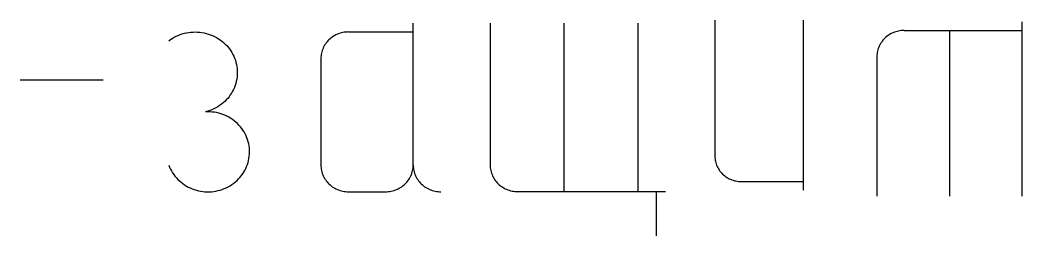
# Model space of a CAD drawing. Extents: x 8646 to 18206, y -17605 to -192.
# Drawn here: x 11111.326 to 11114.165, y -9018.427 to -9017.815 of the extents above; entities that cross this region are included whole.
import ezdxf

# ---------------------------------------------------------------- set-up
doc = ezdxf.new("R2010")
doc.units = 0
doc.layers.get('0').update_dxf_attribs({"linetype": 'CONTINUOUS'})

msp = doc.modelspace()

# ---------------------------------------------------------------- linework, layer by layer
at = {"color": 8, "linetype": 'CONTINUOUS'}
for p, q in [((11112.4402, -9018.226), (11112.4402, -9017.8233)), ((11112.6582, -9017.8233), (11112.6582, -9018.2257)), ((11112.8674, -9017.8233), (11112.8674, -9018.3011)), ((11113.0767, -9017.8233), (11113.0767, -9018.3011)), ((11113.295, -9017.8148), (11113.295, -9018.2003)), ((11113.5455, -9017.8148), (11113.5455, -9018.2966)), ((11114.1653, -9017.8197), (11114.1653, -9018.3136)), ((11111.7627, -9017.8636), (11111.7684, -9017.8608)), ((11111.7684, -9017.8608), (11111.774, -9017.8582)), ((11111.774, -9017.8582), (11111.7798, -9017.8559)), ((11111.7798, -9017.8559), (11111.7857, -9017.8539)), ((11111.7857, -9017.8539), (11111.7918, -9017.8523)), ((11111.7918, -9017.8523), (11111.7979, -9017.8509)), ((11111.7979, -9017.8509), (11111.804, -9017.8499)), ((11111.804, -9017.8499), (11111.8103, -9017.8491)), ((11111.8103, -9017.8491), (11111.8165, -9017.8487)), ((11111.8165, -9017.8487), (11111.8228, -9017.8486)), ((11111.8228, -9017.8486), (11111.8291, -9017.8488)), ((11111.8291, -9017.8488), (11111.8353, -9017.8493)), ((11111.8353, -9017.8493), (11111.8415, -9017.85)), ((11111.8415, -9017.85), (11111.8477, -9017.8512)), ((11111.8477, -9017.8512), (11111.8537, -9017.8526)), ((11111.8537, -9017.8526), (11111.8597, -9017.8544)), ((11111.8597, -9017.8544), (11111.8656, -9017.8565)), ((11111.8656, -9017.8565), (11111.8714, -9017.8588)), ((11111.8714, -9017.8588), (11111.8771, -9017.8615)), ((11112.2142, -9017.8608), (11112.2108, -9017.863)), ((11112.2178, -9017.8587), (11112.2142, -9017.8608)), ((11112.2213, -9017.8568), (11112.2178, -9017.8587)), ((11112.2251, -9017.8552), (11112.2213, -9017.8568)), ((11112.2288, -9017.8536), (11112.2251, -9017.8552)), ((11112.2327, -9017.8523), (11112.2288, -9017.8536)), ((11112.2366, -9017.8511), (11112.2327, -9017.8523)), ((11112.2406, -9017.8502), (11112.2366, -9017.8511)), ((11112.2446, -9017.8495), (11112.2406, -9017.8502)), ((11112.2487, -9017.8489), (11112.2446, -9017.8495)), ((11112.2528, -9017.8487), (11112.2487, -9017.8489)), ((11112.2569, -9017.8486), (11112.2528, -9017.8487)), ((11112.2569, -9017.8486), (11112.4402, -9017.8486)), ((11113.7829, -9017.8608), (11113.7798, -9017.8635)), ((11113.7861, -9017.8586), (11113.7829, -9017.8608)), ((11113.7894, -9017.8564), (11113.7861, -9017.8586)), ((11113.7929, -9017.8543), (11113.7894, -9017.8564)), ((11113.7964, -9017.8524), (11113.7929, -9017.8543)), ((11113.8001, -9017.8509), (11113.7964, -9017.8524)), ((11113.8037, -9017.8494), (11113.8001, -9017.8509)), ((11113.8075, -9017.8481), (11113.8037, -9017.8494)), ((11113.8114, -9017.8469), (11113.8075, -9017.8481)), ((11113.8154, -9017.846), (11113.8114, -9017.8469)), ((11113.8193, -9017.8453), (11113.8154, -9017.846)), ((11113.8233, -9017.8448), (11113.8193, -9017.8453)), ((11113.8274, -9017.8445), (11113.8233, -9017.8448)), ((11113.8313, -9017.8444), (11113.8274, -9017.8445)), ((11113.8313, -9017.8444), (11114.1653, -9017.8444)), ((11113.9598, -9017.8444), (11113.9598, -9018.3136)), ((11111.7473, -9017.8737), (11111.7522, -9017.8701)), ((11111.7522, -9017.8701), (11111.7574, -9017.8667)), ((11111.7574, -9017.8667), (11111.7627, -9017.8636)), ((11111.8771, -9017.8615), (11111.8826, -9017.8644)), ((11111.8826, -9017.8644), (11111.8879, -9017.8676)), ((11111.8879, -9017.8676), (11111.893, -9017.8709)), ((11111.893, -9017.8709), (11111.8979, -9017.8747)), ((11111.8979, -9017.8747), (11111.9028, -9017.8786)), ((11111.9028, -9017.8786), (11111.9072, -9017.8828)), ((11111.9072, -9017.8828), (11111.9115, -9017.8872)), ((11111.9115, -9017.8872), (11111.9155, -9017.8919)), ((11112.189, -9017.8863), (11112.187, -9017.8898)), ((11112.1911, -9017.883), (11112.189, -9017.8863)), ((11112.1934, -9017.8797), (11112.1911, -9017.883)), ((11112.1959, -9017.8766), (11112.1934, -9017.8797)), ((11112.1986, -9017.8736), (11112.1959, -9017.8766)), ((11112.2014, -9017.8707), (11112.1986, -9017.8736)), ((11112.2044, -9017.868), (11112.2014, -9017.8707)), ((11112.2076, -9017.8654), (11112.2044, -9017.868)), ((11112.2108, -9017.863), (11112.2076, -9017.8654)), ((11113.761, -9017.8884), (11113.7594, -9017.8919)), ((11113.7627, -9017.8849), (11113.761, -9017.8884)), ((11113.7646, -9017.8814), (11113.7627, -9017.8849)), ((11113.7668, -9017.8782), (11113.7646, -9017.8814)), ((11113.769, -9017.875), (11113.7668, -9017.8782)), ((11113.7715, -9017.8719), (11113.769, -9017.875)), ((11113.7742, -9017.8689), (11113.7715, -9017.8719)), ((11113.7769, -9017.8661), (11113.7742, -9017.8689)), ((11113.7798, -9017.8635), (11113.7769, -9017.8661)), ((11111.9155, -9017.8919), (11111.9194, -9017.8967)), ((11111.9194, -9017.8967), (11111.9229, -9017.9017)), ((11111.9229, -9017.9017), (11111.9261, -9017.9068)), ((11111.9261, -9017.9068), (11111.929, -9017.9121)), ((11111.929, -9017.9121), (11111.9317, -9017.9176)), ((11111.9317, -9017.9176), (11111.9341, -9017.9232)), ((11112.1789, -9017.9162), (11112.1786, -9017.9201)), ((11112.1794, -9017.9123), (11112.1789, -9017.9162)), ((11112.1802, -9017.9083), (11112.1794, -9017.9123)), ((11112.1812, -9017.9046), (11112.1802, -9017.9083)), ((11112.1822, -9017.9007), (11112.1812, -9017.9046)), ((11112.1837, -9017.897), (11112.1822, -9017.9007)), ((11112.1852, -9017.8934), (11112.1837, -9017.897)), ((11112.187, -9017.8898), (11112.1852, -9017.8934)), ((11113.7545, -9017.9146), (11113.7543, -9017.9185)), ((11113.7547, -9017.9107), (11113.7545, -9017.9146)), ((11113.7552, -9017.9068), (11113.7547, -9017.9107)), ((11113.756, -9017.9031), (11113.7552, -9017.9068)), ((11113.757, -9017.8993), (11113.756, -9017.9031)), ((11113.758, -9017.8956), (11113.757, -9017.8993)), ((11113.7594, -9017.8919), (11113.758, -9017.8956)), ((11111.9341, -9017.9232), (11111.9361, -9017.9289)), ((11111.9361, -9017.9289), (11111.9379, -9017.9347)), ((11111.9379, -9017.9347), (11111.9392, -9017.9407)), ((11111.9392, -9017.9407), (11111.9404, -9017.9465)), ((11111.9404, -9017.9465), (11111.9411, -9017.9526)), ((11112.1786, -9017.9201), (11112.1784, -9017.9241)), ((11112.1784, -9017.9241), (11112.1784, -9018.226)), ((11113.7543, -9017.9185), (11113.7543, -9018.3136)), ((11111.9415, -9017.9705), (11111.9409, -9017.9766)), ((11111.9411, -9017.9526), (11111.9416, -9017.9584)), ((11111.9416, -9017.9646), (11111.9415, -9017.9705)), ((11111.9416, -9017.9584), (11111.9416, -9017.9646)), ((11111.3259, -9017.9838), (11111.561, -9017.9838)), ((11111.9355, -9018.0001), (11111.9333, -9018.0058)), ((11111.9373, -9017.9943), (11111.9355, -9018.0001)), ((11111.9388, -9017.9885), (11111.9373, -9017.9943)), ((11111.9401, -9017.9825), (11111.9388, -9017.9885)), ((11111.9409, -9017.9766), (11111.9401, -9017.9825)), ((11111.9218, -9018.0271), (11111.9182, -9018.032)), ((11111.9251, -9018.022), (11111.9218, -9018.0271)), ((11111.9282, -9018.0167), (11111.9251, -9018.022)), ((11111.931, -9018.0113), (11111.9282, -9018.0167)), ((11111.9333, -9018.0058), (11111.931, -9018.0113)), ((11111.8915, -9018.0574), (11111.8863, -9018.0607)), ((11111.8965, -9018.0537), (11111.8915, -9018.0574)), ((11111.9013, -9018.0498), (11111.8965, -9018.0537)), ((11111.9059, -9018.0457), (11111.9013, -9018.0498)), ((11111.9103, -9018.0414), (11111.9059, -9018.0457)), ((11111.9143, -9018.0368), (11111.9103, -9018.0414)), ((11111.9182, -9018.032), (11111.9143, -9018.0368)), ((11111.8579, -9018.0734), (11111.8519, -9018.0751)), ((11111.8581, -9018.0749), (11111.8519, -9018.0751)), ((11111.8639, -9018.0714), (11111.8579, -9018.0734)), ((11111.8644, -9018.075), (11111.8581, -9018.0749)), ((11111.8697, -9018.0692), (11111.8639, -9018.0714)), ((11111.8705, -9018.0755), (11111.8644, -9018.075)), ((11111.8754, -9018.0666), (11111.8697, -9018.0692)), ((11111.8767, -9018.0763), (11111.8705, -9018.0755)), ((11111.8809, -9018.0638), (11111.8754, -9018.0666)), ((11111.8829, -9018.0773), (11111.8767, -9018.0763)), ((11111.8863, -9018.0607), (11111.8809, -9018.0638)), ((11111.8889, -9018.0787), (11111.8829, -9018.0773)), ((11111.8948, -9018.0803), (11111.8889, -9018.0787)), ((11111.9007, -9018.0824), (11111.8948, -9018.0803)), ((11111.9065, -9018.0846), (11111.9007, -9018.0824)), ((11111.912, -9018.0873), (11111.9065, -9018.0846)), ((11111.9175, -9018.09), (11111.912, -9018.0873)), ((11111.9228, -9018.0932), (11111.9175, -9018.09)), ((11111.9279, -9018.0966), (11111.9228, -9018.0932)), ((11111.9329, -9018.1003), (11111.9279, -9018.0966)), ((11111.9376, -9018.1041), (11111.9329, -9018.1003)), ((11111.9421, -9018.1084), (11111.9376, -9018.1041)), ((11111.9463, -9018.1126), (11111.9421, -9018.1084)), ((11111.9504, -9018.1172), (11111.9463, -9018.1126)), ((11111.9542, -9018.122), (11111.9504, -9018.1172)), ((11111.9576, -9018.1269), (11111.9542, -9018.122)), ((11111.9609, -9018.132), (11111.9576, -9018.1269)), ((11111.9638, -9018.1373), (11111.9609, -9018.132)), ((11111.9664, -9018.1427), (11111.9638, -9018.1373)), ((11111.9687, -9018.1482), (11111.9664, -9018.1427)), ((11111.9708, -9018.1538), (11111.9687, -9018.1482)), ((11111.9725, -9018.1596), (11111.9708, -9018.1538)), ((11111.9739, -9018.1655), (11111.9725, -9018.1596)), ((11111.975, -9018.1713), (11111.9739, -9018.1655)), ((11111.9758, -9018.1773), (11111.975, -9018.1713)), ((11111.9747, -9018.2071), (11111.9756, -9018.2011)), ((11111.9756, -9018.2011), (11111.9762, -9018.1952)), ((11111.9762, -9018.1832), (11111.9758, -9018.1773)), ((11111.9764, -9018.1892), (11111.9762, -9018.1832)), ((11111.9762, -9018.1952), (11111.9764, -9018.1892)), ((11113.295, -9018.2003), (11113.2952, -9018.204)), ((11111.7473, -9018.226), (11111.7494, -9018.2316)), ((11111.9656, -9018.2356), (11111.9681, -9018.23)), ((11111.9681, -9018.23), (11111.9702, -9018.2244)), ((11111.9702, -9018.2244), (11111.9721, -9018.2187)), ((11111.9721, -9018.2187), (11111.9736, -9018.213)), ((11111.9736, -9018.213), (11111.9747, -9018.2071)), ((11112.1784, -9018.226), (11112.1786, -9018.23)), ((11112.1786, -9018.23), (11112.1789, -9018.2339)), ((11112.4397, -9018.2339), (11112.44, -9018.23)), ((11112.44, -9018.23), (11112.4402, -9018.226)), ((11112.4402, -9018.226), (11112.4402, -9018.23)), ((11112.4402, -9018.23), (11112.4405, -9018.2339)), ((11112.6582, -9018.2257), (11112.6583, -9018.2296)), ((11112.6583, -9018.2296), (11112.6586, -9018.2335)), ((11113.2952, -9018.204), (11113.2954, -9018.2078)), ((11113.2954, -9018.2078), (11113.2959, -9018.2116)), ((11113.2959, -9018.2116), (11113.2967, -9018.2152)), ((11113.2967, -9018.2152), (11113.2976, -9018.2189)), ((11113.2976, -9018.2189), (11113.2987, -9018.2226)), ((11113.2987, -9018.2226), (11113.3001, -9018.2262)), ((11113.3001, -9018.2262), (11113.3015, -9018.2297)), ((11113.3015, -9018.2297), (11113.3032, -9018.233)), ((11111.7494, -9018.2316), (11111.752, -9018.2371)), ((11111.752, -9018.2371), (11111.7548, -9018.2424)), ((11111.7548, -9018.2424), (11111.7579, -9018.2476)), ((11111.7579, -9018.2476), (11111.7613, -9018.2526)), ((11111.7613, -9018.2526), (11111.765, -9018.2574)), ((11111.765, -9018.2574), (11111.7689, -9018.262)), ((11111.9491, -9018.2608), (11111.953, -9018.2561)), ((11111.953, -9018.2561), (11111.9566, -9018.2512)), ((11111.9566, -9018.2512), (11111.9599, -9018.2461)), ((11111.9599, -9018.2461), (11111.9629, -9018.2409)), ((11111.9629, -9018.2409), (11111.9656, -9018.2356)), ((11112.1789, -9018.2339), (11112.1794, -9018.2378)), ((11112.1794, -9018.2378), (11112.1802, -9018.2417)), ((11112.1802, -9018.2417), (11112.1812, -9018.2455)), ((11112.1812, -9018.2455), (11112.1822, -9018.2493)), ((11112.1822, -9018.2493), (11112.1837, -9018.2531)), ((11112.1837, -9018.2531), (11112.1852, -9018.2568)), ((11112.1852, -9018.2568), (11112.187, -9018.2603)), ((11112.4315, -9018.2603), (11112.4333, -9018.2568)), ((11112.4333, -9018.2568), (11112.4349, -9018.2531)), ((11112.4349, -9018.2531), (11112.4363, -9018.2493)), ((11112.4363, -9018.2493), (11112.4374, -9018.2455)), ((11112.4374, -9018.2455), (11112.4384, -9018.2417)), ((11112.4384, -9018.2417), (11112.4392, -9018.2378)), ((11112.4392, -9018.2378), (11112.4397, -9018.2339)), ((11112.4405, -9018.2339), (11112.4411, -9018.2378)), ((11112.4411, -9018.2378), (11112.4419, -9018.2417)), ((11112.4419, -9018.2417), (11112.4428, -9018.2455)), ((11112.4428, -9018.2455), (11112.4439, -9018.2493)), ((11112.4439, -9018.2493), (11112.4454, -9018.2531)), ((11112.4454, -9018.2531), (11112.4469, -9018.2568)), ((11112.4469, -9018.2568), (11112.4486, -9018.2603)), ((11112.6586, -9018.2335), (11112.6592, -9018.2375)), ((11112.6592, -9018.2375), (11112.66, -9018.2413)), ((11112.66, -9018.2413), (11112.6609, -9018.2452)), ((11112.6609, -9018.2452), (11112.662, -9018.249)), ((11112.662, -9018.249), (11112.6635, -9018.2527)), ((11112.6635, -9018.2527), (11112.665, -9018.2564)), ((11112.665, -9018.2564), (11112.6668, -9018.2599)), ((11113.3032, -9018.233), (11113.3051, -9018.2364)), ((11113.3051, -9018.2364), (11113.3072, -9018.2396)), ((11113.3072, -9018.2396), (11113.3094, -9018.2427)), ((11113.3094, -9018.2427), (11113.3118, -9018.2457)), ((11113.3118, -9018.2457), (11113.3144, -9018.2486)), ((11113.3144, -9018.2486), (11113.317, -9018.2514)), ((11113.317, -9018.2514), (11113.3198, -9018.254)), ((11113.3198, -9018.254), (11113.3229, -9018.2564)), ((11113.3229, -9018.2564), (11113.326, -9018.2588)), ((11113.326, -9018.2588), (11113.3292, -9018.2609)), ((11111.7689, -9018.262), (11111.773, -9018.2665)), ((11111.773, -9018.2665), (11111.7774, -9018.2707)), ((11111.7774, -9018.2707), (11111.7821, -9018.2747)), ((11111.7821, -9018.2747), (11111.7869, -9018.2785)), ((11111.7869, -9018.2785), (11111.792, -9018.2819)), ((11111.792, -9018.2819), (11111.7972, -9018.2852)), ((11111.7972, -9018.2852), (11111.8026, -9018.2882)), ((11111.9158, -9018.2874), (11111.9212, -9018.2843)), ((11111.9212, -9018.2843), (11111.9264, -9018.281)), ((11111.9264, -9018.281), (11111.9314, -9018.2774)), ((11111.9314, -9018.2774), (11111.9361, -9018.2736)), ((11111.9361, -9018.2736), (11111.9408, -9018.2695)), ((11111.9408, -9018.2695), (11111.945, -9018.2653)), ((11111.945, -9018.2653), (11111.9491, -9018.2608)), ((11112.187, -9018.2603), (11112.189, -9018.2638)), ((11112.189, -9018.2638), (11112.1911, -9018.2671)), ((11112.1911, -9018.2671), (11112.1934, -9018.2704)), ((11112.1934, -9018.2704), (11112.1959, -9018.2735)), ((11112.1959, -9018.2735), (11112.1986, -9018.2766)), ((11112.1986, -9018.2766), (11112.2014, -9018.2795)), ((11112.2014, -9018.2795), (11112.2044, -9018.2821)), ((11112.2044, -9018.2821), (11112.2076, -9018.2847)), ((11112.2076, -9018.2847), (11112.2108, -9018.2871)), ((11112.2108, -9018.2871), (11112.2142, -9018.2893)), ((11112.4044, -9018.2893), (11112.4078, -9018.2871)), ((11112.4078, -9018.2871), (11112.411, -9018.2847)), ((11112.411, -9018.2847), (11112.4142, -9018.2821)), ((11112.4142, -9018.2821), (11112.4172, -9018.2795)), ((11112.4172, -9018.2795), (11112.42, -9018.2766)), ((11112.42, -9018.2766), (11112.4226, -9018.2735)), ((11112.4226, -9018.2735), (11112.4252, -9018.2704)), ((11112.4252, -9018.2704), (11112.4275, -9018.2671)), ((11112.4275, -9018.2671), (11112.4296, -9018.2638)), ((11112.4296, -9018.2638), (11112.4315, -9018.2603)), ((11112.4486, -9018.2603), (11112.4506, -9018.2638)), ((11112.4506, -9018.2638), (11112.4528, -9018.2671)), ((11112.4528, -9018.2671), (11112.4552, -9018.2704)), ((11112.4552, -9018.2704), (11112.4576, -9018.2735)), ((11112.4576, -9018.2735), (11112.4603, -9018.2766)), ((11112.4603, -9018.2766), (11112.4631, -9018.2795)), ((11112.4631, -9018.2795), (11112.4661, -9018.2821)), ((11112.4661, -9018.2821), (11112.4692, -9018.2847)), ((11112.4692, -9018.2847), (11112.4725, -9018.2871)), ((11112.4725, -9018.2871), (11112.4759, -9018.2893)), ((11112.6668, -9018.2599), (11112.6686, -9018.2634)), ((11112.6686, -9018.2634), (11112.6709, -9018.2668)), ((11112.6709, -9018.2668), (11112.6732, -9018.2701)), ((11112.6732, -9018.2701), (11112.6757, -9018.2731)), ((11112.6757, -9018.2731), (11112.6784, -9018.2761)), ((11112.6784, -9018.2761), (11112.6812, -9018.279)), ((11112.6812, -9018.279), (11112.6841, -9018.2817)), ((11112.6841, -9018.2817), (11112.6874, -9018.2844)), ((11112.6874, -9018.2844), (11112.6905, -9018.2867)), ((11112.6905, -9018.2867), (11112.6939, -9018.2889)), ((11113.3292, -9018.2609), (11113.3327, -9018.2628)), ((11113.3327, -9018.2628), (11113.336, -9018.2646)), ((11113.336, -9018.2646), (11113.3397, -9018.2662)), ((11113.3397, -9018.2662), (11113.3432, -9018.2677)), ((11113.3432, -9018.2677), (11113.347, -9018.269)), ((11113.347, -9018.269), (11113.3507, -9018.2701)), ((11113.3507, -9018.2701), (11113.3545, -9018.271)), ((11113.3545, -9018.271), (11113.3584, -9018.2717)), ((11113.3584, -9018.2717), (11113.3623, -9018.2721)), ((11113.3623, -9018.2721), (11113.3662, -9018.2724)), ((11113.3662, -9018.2724), (11113.3702, -9018.2725)), ((11113.3702, -9018.2725), (11113.5455, -9018.2725)), ((11111.8026, -9018.2882), (11111.8082, -9018.2908)), ((11111.8082, -9018.2908), (11111.8138, -9018.2932)), ((11111.8138, -9018.2932), (11111.8197, -9018.2954)), ((11111.8197, -9018.2954), (11111.8256, -9018.2972)), ((11111.8256, -9018.2972), (11111.8316, -9018.2986)), ((11111.8316, -9018.2986), (11111.8377, -9018.2999)), ((11111.8377, -9018.2999), (11111.8438, -9018.3007)), ((11111.8438, -9018.3007), (11111.85, -9018.3014)), ((11111.85, -9018.3014), (11111.8562, -9018.3016)), ((11111.8562, -9018.3016), (11111.8625, -9018.3016)), ((11111.8625, -9018.3016), (11111.8687, -9018.3013)), ((11111.8687, -9018.3013), (11111.8748, -9018.3006)), ((11111.8748, -9018.3006), (11111.8809, -9018.2996)), ((11111.8809, -9018.2996), (11111.887, -9018.2983)), ((11111.887, -9018.2983), (11111.893, -9018.2967)), ((11111.893, -9018.2967), (11111.8989, -9018.2948)), ((11111.8989, -9018.2948), (11111.9047, -9018.2926)), ((11111.9047, -9018.2926), (11111.9103, -9018.2901)), ((11111.9103, -9018.2901), (11111.9158, -9018.2874)), ((11112.2142, -9018.2893), (11112.2178, -9018.2914)), ((11112.2178, -9018.2914), (11112.2213, -9018.2933)), ((11112.2213, -9018.2933), (11112.2251, -9018.295)), ((11112.2251, -9018.295), (11112.2288, -9018.2965)), ((11112.2288, -9018.2965), (11112.2327, -9018.2979)), ((11112.2327, -9018.2979), (11112.2366, -9018.299)), ((11112.2366, -9018.299), (11112.2406, -9018.2999)), ((11112.2406, -9018.2999), (11112.2446, -9018.3006)), ((11112.2446, -9018.3006), (11112.2487, -9018.3011)), ((11112.2487, -9018.3011), (11112.2528, -9018.3014)), ((11112.2528, -9018.3014), (11112.2569, -9018.3015)), ((11112.2569, -9018.3015), (11112.3617, -9018.3015)), ((11112.3617, -9018.3015), (11112.3657, -9018.3014)), ((11112.3657, -9018.3014), (11112.3699, -9018.3011)), ((11112.3699, -9018.3011), (11112.3739, -9018.3006)), ((11112.3739, -9018.3006), (11112.378, -9018.2999)), ((11112.378, -9018.2999), (11112.3819, -9018.299)), ((11112.3819, -9018.299), (11112.3859, -9018.2979)), ((11112.3859, -9018.2979), (11112.3898, -9018.2965)), ((11112.3898, -9018.2965), (11112.3935, -9018.295)), ((11112.3935, -9018.295), (11112.3973, -9018.2933)), ((11112.3973, -9018.2933), (11112.4008, -9018.2914)), ((11112.4008, -9018.2914), (11112.4044, -9018.2893)), ((11112.4759, -9018.2893), (11112.4794, -9018.2914)), ((11112.4794, -9018.2914), (11112.483, -9018.2933)), ((11112.483, -9018.2933), (11112.4868, -9018.295)), ((11112.4868, -9018.295), (11112.4905, -9018.2965)), ((11112.4905, -9018.2965), (11112.4943, -9018.2979)), ((11112.4943, -9018.2979), (11112.4983, -9018.299)), ((11112.4983, -9018.299), (11112.5023, -9018.2999)), ((11112.5023, -9018.2999), (11112.5063, -9018.3006)), ((11112.5063, -9018.3006), (11112.5105, -9018.3011)), ((11112.5105, -9018.3011), (11112.5144, -9018.3014)), ((11112.5144, -9018.3014), (11112.5186, -9018.3015)), ((11112.6939, -9018.2889), (11112.6975, -9018.2909)), ((11112.6975, -9018.2909), (11112.701, -9018.2929)), ((11112.701, -9018.2929), (11112.7048, -9018.2945)), ((11112.7048, -9018.2945), (11112.7085, -9018.2961)), ((11112.7085, -9018.2961), (11112.7124, -9018.2974)), ((11112.7124, -9018.2974), (11112.7163, -9018.2986)), ((11112.7163, -9018.2986), (11112.7203, -9018.2994)), ((11112.7203, -9018.2994), (11112.7244, -9018.3002)), ((11112.7244, -9018.3002), (11112.7284, -9018.3007)), ((11112.7284, -9018.3007), (11112.7326, -9018.301)), ((11112.7326, -9018.301), (11112.7367, -9018.3011)), ((11112.7367, -9018.3011), (11113.1551, -9018.3011)), ((11113.1289, -9018.3011), (11113.1289, -9018.4268))]:
    msp.add_line(p, q, dxfattribs=at)

doc.saveas('drawing.dxf')
